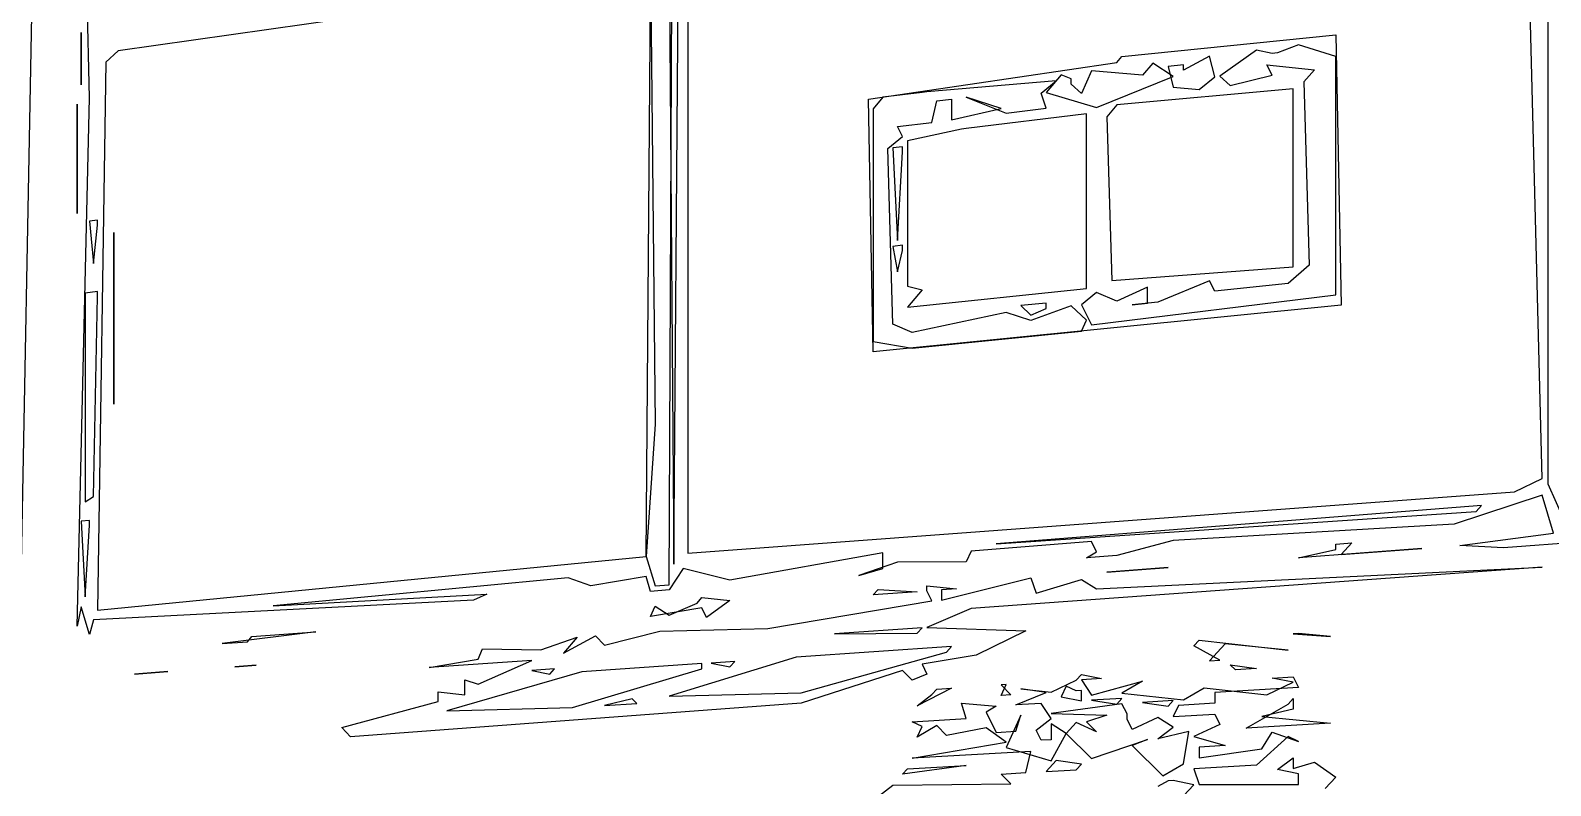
# Model space of a CAD drawing. Extents: x -13044 to 47959, y -15328 to 42462.
# Drawn here: x -1798 to 15031, y -2292 to 6067 of the extents above; entities that cross this region are included whole.
import ezdxf

# ---------------------------------------------------------------- set-up
doc = ezdxf.new("R2010")
doc.units = 0

msp = doc.modelspace()

# ---------------------------------------------------------------- linework, layer by layer
for p, q in [((5273.7092, -70.4773), (5325.1647, 11983.8368)), ((5273.7092, -70.4773, 1255.2083), (5325.1647, 11983.8368, 2375)), ((-1686.2145, 11468.275), (-1909.6887, -417.8694)), ((-1686.2145, 11468.275, 2458.3333), (-1909.6887, -417.8694, 1276.0417)), ((14939.1509, 1106.1665), (14755.2479, 8180.1375)), ((14939.1509, 1106.1665, 1291.6667), (14755.2479, 8180.1375, 1895.8333)), ((15000.584, 7970.3587), (15000.584, 1049.9098)), ((15000.584, 7970.3587, 1875), (15000.584, 1049.9098, 1286.4583)), ((-1145.6587, 5320.8813), (-1190.9341, 7416.633)), ((-1145.6587, 5320.8813, 1838.5417), (-1190.9341, 7416.633, 2046.875)), ((5068.3934, 6790.5829), (5119.6465, 1707.6037)), ((5068.3934, 6790.5829, 1895.8333), (5119.6465, 1707.6037, 1421.875)), ((5273.7092, 6764.0145), (5325.1647, 157.6979)), ((5273.7092, 6764.0145, 1890.625), (5325.1647, 157.6979, 1276.0417)), ((5017.1906, 244.9625), (5068.3934, 6678.7625)), ((5017.1906, 244.9625, 1286.4583), (5068.3934, 6678.7625, 1885.4167)), ((5325.1647, 157.6979), (5376.671, 6722.6531)), ((5325.1647, 157.6979, 1276.0417), (5376.671, 6722.6531, 1885.4167)), ((5479.8362, 6681.21), (5479.8362, 282.265)), ((5479.8362, 6681.21, 1880.2083), (5479.8362, 282.265, 1286.4583)), ((4154.384, 6548.6317), (-827.554, 5839.3351)), ((4154.384, 6548.6317, 1885.4167), (-827.554, 5839.3351, 1885.4167)), ((-1236.1677, 6043.7852), (-1236.1677, 5466.0081)), ((-1236.1677, 5991.26), (-1236.1677, 6043.7852)), ((-1236.1677, 6043.7852, 1911.4583), (-1236.1677, 5466.0081, 1854.1667)), ((-1236.1677, 5991.26, 1906.25), (-1236.1677, 6043.7852, 1911.4583)), ((-1236.1677, 5466.0081), (-1236.1677, 5991.26)), ((-1236.1677, 5466.0081, 1854.1667), (-1236.1677, 5991.26, 1906.25)), ((10286.5071, 5777.7522), (12652.7428, 6019.0865)), ((10286.5071, 5777.7522, 1739.5833), (12652.7428, 6019.0865, 1734.375)), ((12241.5286, 5907.1817), (12007.9054, 5818.0469)), ((12241.5286, 5907.1817, 1729.1667), (12007.9054, 5818.0469, 1723.9583)), ((12652.7428, 5779.1572), (12241.5286, 5907.1817)), ((12652.7428, 5779.1572, 1713.5417), (12241.5286, 5907.1817, 1729.1667)), ((12652.7428, 6019.0865), (12711.7358, 3025.8671)), ((12652.7428, 6019.0865, 1734.375), (12711.7358, 3025.8671, 1473.9583)), ((-827.554, 5839.3351), (-964.1373, 5714.5467)), ((-827.554, 5839.3351, 1885.4167), (-964.1373, 5714.5467, 1875)), ((10230.0456, 5711.8808), (10286.5071, 5777.7522)), ((10230.0456, 5711.8808, 1734.375), (10286.5071, 5777.7522, 1739.5833)), ((11255.3571, 5782.6615), (10968.6237, 5628.3006)), ((11255.3571, 5782.6615, 1729.1667), (10968.6237, 5628.3006, 1718.75)), ((11312.8832, 5552.8734), (11255.3571, 5782.6615)), ((11312.8832, 5552.8734, 1708.3333), (11255.3571, 5782.6615, 1729.1667)), ((11775.2608, 5848.3078), (11370.4693, 5560.0209)), ((11775.2608, 5848.3078, 1729.1667), (11370.4693, 5560.0209, 1708.3333)), ((11949.6527, 5810.7228), (11775.2608, 5848.3078)), ((11949.6527, 5810.7228, 1723.9583), (11775.2608, 5848.3078, 1729.1667)), ((12007.9054, 5818.0469), (11949.6527, 5810.7228)), ((12007.9054, 5818.0469, 1723.9583), (11949.6527, 5810.7228, 1723.9583)), ((12652.7428, 3139.9349), (12652.7428, 5779.1572)), ((12652.7428, 3139.9349, 1484.375), (12652.7428, 5779.1572, 1713.5417)), ((-964.1373, 5714.5467), (-1054.982, -349.8734)), ((-964.1373, 5714.5467, 1875), (-1054.982, -349.8734, 1276.0417)), ((7479.4398, 5305.8906), (10230.0456, 5711.8808)), ((7479.4398, 5305.8906, 1729.1667), (10230.0456, 5711.8808, 1734.375)), ((9612.7956, 5575.2614), (9445.6628, 5379.377)), ((9612.7956, 5575.2614, 1729.1667), (9445.6628, 5379.377, 1713.5417)), ((9724.5037, 5530.9563), (9612.7956, 5575.2614)), ((9724.5037, 5530.9563, 1723.9583), (9612.7956, 5575.2614, 1729.1667)), ((9948.6104, 5617.6635), (9836.4418, 5369.6196)), ((9948.6104, 5617.6635, 1729.1667), (9836.4418, 5369.6196, 1708.3333)), ((10512.9377, 5571.2521), (9948.6104, 5617.6635)), ((10512.9377, 5571.2521, 1718.75), (9948.6104, 5617.6635, 1729.1667)), ((10004.7815, 5214.8318), (10854.3472, 5554.9773)), ((10004.7815, 5214.8318, 1692.7083), (10854.3472, 5554.9773, 1713.5417)), ((10626.505, 5703.2587), (10512.9377, 5571.2521)), ((10626.505, 5703.2587, 1729.1667), (10512.9377, 5571.2521, 1718.75)), ((10854.3472, 5554.9773), (10626.505, 5703.2587)), ((10854.3472, 5554.9773, 1713.5417), (10626.505, 5703.2587, 1729.1667)), ((10968.6237, 5687.3787), (10797.298, 5665.838)), ((10968.6237, 5687.3787, 1723.9583), (10797.298, 5665.838, 1723.9583)), ((10797.298, 5665.838), (10854.3472, 5436.9438)), ((10797.298, 5665.838, 1723.9583), (10854.3472, 5436.9438, 1703.125)), ((10968.6237, 5628.3006), (10968.6237, 5687.3787)), ((10968.6237, 5628.3006, 1718.75), (10968.6237, 5687.3787, 1723.9583)), ((11370.4693, 5560.0209), (11485.822, 5455.6267)), ((11370.4693, 5560.0209, 1708.3333), (11485.822, 5455.6267, 1697.9167)), ((11485.822, 5455.6267), (11949.6527, 5572.3035)), ((11485.822, 5455.6267, 1697.9167), (11949.6527, 5572.3035, 1703.125)), ((11949.6527, 5572.3035), (11891.4611, 5684.2592)), ((11891.4611, 5684.2592), (12417.392, 5630.1075)), ((11949.6527, 5572.3035, 1703.125), (11891.4611, 5684.2592, 1713.5417)), ((11891.4611, 5684.2592, 1713.5417), (12417.392, 5630.1075, 1703.125)), ((12417.392, 5630.1075), (12300.088, 5496.0249)), ((12417.392, 5630.1075, 1703.125), (12300.088, 5496.0249, 1692.7083)), ((8126.882, 5387.6407), (8072.6281, 5380.7903)), ((8126.882, 5387.6407, 1729.1667), (8072.6281, 5380.7903, 1729.1667)), ((9557.0275, 5509.8996), (8126.882, 5387.6407)), ((9557.0275, 5509.8996, 1723.9583), (8126.882, 5387.6407, 1729.1667)), ((9390.0661, 5372.4466), (9557.0275, 5509.8996)), ((9390.0661, 5372.4466, 1713.5417), (9557.0275, 5509.8996, 1723.9583)), ((9724.5037, 5472.5462), (9724.5037, 5530.9563)), ((9724.5037, 5472.5462, 1718.75), (9724.5037, 5530.9563, 1723.9583)), ((9836.4418, 5369.6196), (9724.5037, 5472.5462)), ((9836.4418, 5369.6196, 1708.3333), (9724.5037, 5472.5462, 1718.75)), ((12183.0307, 5421.9543), (10230.0456, 5242.4285)), ((12183.0307, 5421.9543, 1687.5), (10230.0456, 5242.4285, 1692.7083)), ((10854.3472, 5436.9438), (11140.4846, 5413.1348)), ((10854.3472, 5436.9438, 1703.125), (11140.4846, 5413.1348, 1697.9167)), ((11140.4846, 5413.1348), (11312.8832, 5552.8734)), ((11140.4846, 5413.1348, 1697.9167), (11312.8832, 5552.8734, 1708.3333)), ((12183.0307, 5362.2242), (12183.0307, 5421.9543)), ((12183.0307, 5362.2242, 1682.2917), (12183.0307, 5421.9543, 1687.5)), ((12300.088, 5496.0249), (12358.7091, 3469.175)), ((12300.088, 5496.0249, 1692.7083), (12358.7091, 3469.175, 1515.625)), ((-1281.3595, -525.3856), (-1145.6587, 5320.8813)), ((-1281.3595, -525.3856, 1260.4167), (-1145.6587, 5320.8813, 1838.5417)), ((-1281.3595, 5249.7159), (-1281.3595, 4042.1947)), ((-1281.3595, 5197.215), (-1281.3595, 5249.7159)), ((-1281.3595, 5249.7159, 1833.3333), (-1281.3595, 4042.1947, 1713.5417)), ((-1281.3595, 5197.215, 1828.125), (-1281.3595, 5249.7159, 1833.3333)), ((7533.0945, 2508.223), (7479.4398, 5305.8906)), ((7533.0945, 2508.223, 1473.9583), (7479.4398, 5305.8906, 1729.1667)), ((7640.566, 5326.2354), (7533.0945, 5198.1984)), ((7640.566, 5326.2354, 1729.1667), (7533.0945, 5198.1984, 1718.75)), ((8072.6281, 5380.7903), (7640.566, 5326.2354)), ((8072.6281, 5380.7903, 1729.1667), (7640.566, 5326.2354, 1729.1667)), ((8181.1908, 5049.0092), (8235.5548, 5286.1411)), ((8181.1908, 5049.0092, 1697.9167), (8235.5548, 5286.1411, 1718.75)), ((8235.5548, 5286.1411), (8398.9778, 5306.6004)), ((8235.5548, 5286.1411, 1718.75), (8398.9778, 5306.6004, 1718.75)), ((8398.9778, 5306.6004), (8398.9778, 5075.8067)), ((8398.9778, 5306.6004, 1718.75), (8398.9778, 5075.8067, 1697.9167)), ((8947.3347, 5201.272), (8562.8993, 5327.1221)), ((8562.8993, 5327.1221), (9002.4783, 5150.0643)), ((8947.3347, 5201.272, 1703.125), (8562.8993, 5327.1221, 1718.75)), ((8562.8993, 5327.1221, 1718.75), (9002.4783, 5150.0643, 1697.9167)), ((9445.6628, 5204.5958), (9390.0661, 5372.4466)), ((9445.6628, 5204.5958, 1697.9167), (9390.0661, 5372.4466, 1713.5417)), ((9445.6628, 5379.377), (10004.7815, 5214.8318)), ((9445.6628, 5379.377, 1713.5417), (10004.7815, 5214.8318, 1692.7083)), ((10230.0456, 5242.4285), (10117.2973, 5111.3739)), ((10230.0456, 5242.4285, 1692.7083), (10117.2973, 5111.3739, 1682.2917)), ((12183.0307, 3450.8601), (12183.0307, 5362.2242)), ((12183.0307, 3450.8601, 1515.625), (12183.0307, 5362.2242, 1682.2917)), ((-1281.3595, 4042.1947), (-1281.3595, 5197.215)), ((-1281.3595, 4042.1947, 1713.5417), (-1281.3595, 5197.215, 1828.125)), ((7533.0945, 5198.1984), (7533.0945, 2622.6901)), ((7533.0945, 5198.1984, 1718.75), (7533.0945, 2622.6901, 1484.375)), ((7802.1803, 5002.3739), (8181.1908, 5049.0092)), ((7802.1803, 5002.3739, 1697.9167), (8181.1908, 5049.0092, 1697.9167)), ((8398.9778, 5075.8067), (8947.3347, 5201.272)), ((8398.9778, 5075.8067, 1697.9167), (8947.3347, 5201.272, 1703.125)), ((9892.4972, 5142.5758), (8562.8993, 4980.4035)), ((9892.4972, 5142.5758, 1687.5), (8562.8993, 4980.4035, 1687.5)), ((9002.4783, 5150.0643), (9445.6628, 5204.5958)), ((9002.4783, 5150.0643, 1697.9167), (9445.6628, 5204.5958, 1697.9167)), ((9892.4972, 3212.0655), (9892.4972, 5142.5758)), ((9892.4972, 3212.0655, 1515.625), (9892.4972, 5142.5758, 1687.5)), ((10117.2973, 5111.3739), (10173.6424, 3300.027)), ((10117.2973, 5111.3739, 1682.2917), (10173.6424, 3300.027, 1520.8333)), ((7694.3831, 4759.8296), (7856.1606, 4894.2019)), ((7694.3831, 4759.8296, 1677.0833), (7856.1606, 4894.2019, 1687.5)), ((7856.1606, 4894.2019), (7802.1803, 5002.3739)), ((7856.1606, 4894.2019, 1687.5), (7802.1803, 5002.3739, 1697.9167)), ((8508.2033, 4973.7322), (7910.1954, 4843.3566)), ((8508.2033, 4973.7322, 1687.5), (7910.1954, 4843.3566, 1682.2917)), ((8562.8993, 4980.4035), (8508.2033, 4973.7322)), ((8562.8993, 4980.4035, 1687.5), (8508.2033, 4973.7322, 1687.5)), ((7748.2545, 2816.4751), (7694.3831, 4759.8296)), ((7748.2545, 2816.4751, 1500), (7694.3831, 4759.8296, 1677.0833)), ((7856.1606, 4779.388), (7748.2545, 4766.3425)), ((7856.1606, 4779.388, 1677.0833), (7748.2545, 4766.3425, 1677.0833)), ((7748.2545, 4766.3425), (7802.1803, 3740.058)), ((7748.2545, 4766.3425, 1677.0833), (7802.1803, 3740.058, 1583.3333)), ((7802.1803, 3740.058), (7856.1606, 4721.981)), ((7802.1803, 3740.058, 1583.3333), (7856.1606, 4721.981, 1671.875)), ((7856.1606, 4721.981), (7856.1606, 4779.388)), ((7856.1606, 4721.981, 1671.875), (7856.1606, 4779.388, 1677.0833)), ((7910.1954, 4843.3566), (7910.1954, 3235.149)), ((7910.1954, 4843.3566, 1682.2917), (7910.1954, 3235.149, 1536.4583)), ((-1054.982, 3965.1689), (-1145.6587, 3953.963)), ((-1054.982, 3965.1689, 1703.125), (-1145.6587, 3953.963, 1703.125)), ((-1145.6587, 3953.963), (-1100.3413, 3486.1803)), ((-1145.6587, 3953.963, 1703.125), (-1100.3413, 3486.1803, 1656.25)), ((-1100.3413, 3486.1803), (-1054.982, 3912.5465)), ((-1100.3413, 3486.1803, 1656.25), (-1054.982, 3912.5465, 1697.9167)), ((-1054.982, 3912.5465), (-1054.982, 3965.1689)), ((-1054.982, 3912.5465, 1697.9167), (-1054.982, 3965.1689, 1703.125)), ((-873.124, 3829.4829), (-873.124, 1931.559)), ((-873.124, 3776.7628), (-873.124, 3829.4829)), ((-873.124, 3829.4829, 1687.5), (-873.124, 1931.559, 1500)), ((-873.124, 3776.7628, 1682.2917), (-873.124, 3829.4829, 1687.5)), ((-873.124, 1931.559), (-873.124, 3776.7628)), ((-873.124, 1931.559, 1500), (-873.124, 3776.7628, 1682.2917)), ((7856.1606, 3688.6554), (7748.2545, 3676.7107)), ((7856.1606, 3688.6554, 1578.125), (7748.2545, 3676.7107, 1578.125)), ((7748.2545, 3676.7107), (7802.1803, 3395.7901)), ((7748.2545, 3676.7107, 1578.125), (7802.1803, 3395.7901, 1552.0833)), ((7802.1803, 3395.7901), (7856.1606, 3631.2485)), ((7802.1803, 3395.7901, 1552.0833), (7856.1606, 3631.2485, 1572.9167)), ((7856.1606, 3631.2485), (7856.1606, 3688.6554)), ((7856.1606, 3631.2485, 1572.9167), (7856.1606, 3688.6554, 1578.125)), ((10173.6424, 3300.027), (12183.0307, 3450.8601)), ((10173.6424, 3300.027, 1520.8333), (12183.0307, 3450.8601, 1515.625)), ((12358.7091, 3469.175), (12124.5943, 3265.6716)), ((12358.7091, 3469.175, 1515.625), (12124.5943, 3265.6716, 1500)), ((7910.1954, 3235.149), (8072.6281, 3194.9087)), ((7910.1954, 3235.149, 1536.4583), (8072.6281, 3194.9087, 1531.25)), ((7910.1954, 3005.405), (9892.4972, 3212.0655)), ((7910.1954, 3005.405, 1515.625), (9892.4972, 3212.0655, 1515.625)), ((10569.6919, 3223.8011), (10230.0456, 3071.2113)), ((10569.6919, 3223.8011, 1510.4167), (10230.0456, 3071.2113, 1500)), ((10569.6919, 3047.2093), (10569.6919, 3223.8011)), ((10569.6919, 3047.2093, 1494.7917), (10569.6919, 3223.8011, 1510.4167)), ((11255.3571, 3294.9154), (10683.3769, 3058.8172)), ((11255.3571, 3294.9154, 1510.4167), (10683.3769, 3058.8172, 1494.7917)), ((11312.8832, 3182.3559), (11255.3571, 3294.9154)), ((11312.8832, 3182.3559, 1500), (11255.3571, 3294.9154, 1510.4167)), ((12124.5943, 3265.6716), (11312.8832, 3182.3559)), ((12124.5943, 3265.6716, 1500), (11312.8832, 3182.3559, 1500)), ((-1054.982, 3175.8319), (-1190.9341, 3160.1257)), ((-1054.982, 3175.8319, 1625), (-1190.9341, 3160.1257, 1625)), ((-1190.9341, 3160.1257), (-1190.9341, 847.9488)), ((-1190.9341, 3160.1257, 1625), (-1190.9341, 847.9488, 1395.8333)), ((-1100.3413, 908.8728), (-1054.982, 3123.2095)), ((-1100.3413, 908.8728, 1401.0417), (-1054.982, 3123.2095, 1619.7917)), ((-1054.982, 3123.2095), (-1054.982, 3175.8319)), ((-1054.982, 3123.2095, 1619.7917), (-1054.982, 3175.8319, 1625)), ((8072.6281, 3194.9087), (7910.1954, 3005.405)), ((8072.6281, 3194.9087, 1531.25), (7910.1954, 3005.405, 1515.625)), ((9445.6628, 3048.961), (9168.2476, 3020.3376)), ((9445.6628, 3048.961, 1505.2083), (9168.2476, 3020.3376, 1505.2083)), ((9445.6628, 2990.7006), (9445.6628, 3048.961)), ((9445.6628, 2990.7006, 1500), (9445.6628, 3048.961, 1505.2083)), ((10004.7815, 3165.2109), (9836.4418, 3030.8109)), ((10004.7815, 3165.2109, 1510.4167), (9836.4418, 3030.8109, 1500)), ((9836.4418, 3030.8109), (9948.6104, 2808.2024)), ((9836.4418, 3030.8109, 1500), (9948.6104, 2808.2024, 1479.1667)), ((9948.6104, 2808.2024), (12652.7428, 3139.9349)), ((9948.6104, 2808.2024, 1479.1667), (12652.7428, 3139.9349, 1484.375)), ((10230.0456, 3071.2113), (10004.7815, 3165.2109)), ((10230.0456, 3071.2113, 1500), (10004.7815, 3165.2109, 1510.4167)), ((10683.3769, 3058.8172), (10399.6053, 3029.8426)), ((10683.3769, 3058.8172, 1494.7917), (10399.6053, 3029.8426, 1494.7917)), ((10399.6053, 3029.8426), (10569.6919, 3047.2093)), ((10399.6053, 3029.8426, 1494.7917), (10569.6919, 3047.2093, 1494.7917)), ((12711.7358, 3025.8671), (7533.0945, 2508.223)), ((12711.7358, 3025.8671, 1473.9583), (7533.0945, 2508.223, 1473.9583)), ((9002.4783, 2945.2112), (7964.2849, 2723.7188)), ((9002.4783, 2945.2112, 1500), (7964.2849, 2723.7188, 1489.5833)), ((9279.0433, 2857.2565), (9002.4783, 2945.2112)), ((9279.0433, 2857.2565, 1489.5833), (9002.4783, 2945.2112, 1500)), ((9168.2476, 3020.3376), (9279.0433, 2915.4275)), ((9168.2476, 3020.3376, 1505.2083), (9279.0433, 2915.4275, 1494.7917)), ((9724.5037, 3019.3214), (9279.0433, 2857.2565)), ((9724.5037, 3019.3214, 1500), (9279.0433, 2857.2565, 1489.5833)), ((9279.0433, 2915.4275), (9445.6628, 2990.7006)), ((9279.0433, 2915.4275, 1494.7917), (9445.6628, 2990.7006, 1500)), ((9892.4972, 2861.0637), (9724.5037, 3019.3214)), ((9892.4972, 2861.0637, 1484.375), (9724.5037, 3019.3214, 1500)), ((9836.4418, 2738.4599), (9892.4972, 2861.0637)), ((9836.4418, 2738.4599, 1473.9583), (9892.4972, 2861.0637, 1484.375)), ((7964.2849, 2723.7188), (7748.2545, 2816.4751)), ((7964.2849, 2723.7188, 1489.5833), (7748.2545, 2816.4751, 1500)), ((7964.2849, 2551.3237), (9836.4418, 2738.4599)), ((7964.2849, 2551.3237, 1473.9583), (9836.4418, 2738.4599, 1473.9583)), ((7533.0945, 2622.6901), (7964.2849, 2551.3237)), ((7533.0945, 2622.6901, 1484.375), (7964.2849, 2551.3237, 1473.9583)), ((5119.6465, 1707.6037), (5017.1906, 244.9625)), ((5119.6465, 1707.6037, 1421.875), (5017.1906, 244.9625, 1286.4583)), ((14632.9752, 959.2245), (14939.1509, 1106.1665)), ((14632.9752, 959.2245, 1281.25), (14939.1509, 1106.1665, 1291.6667)), ((15000.584, 1049.9098), (15185.2813, 635.4072)), ((15000.584, 1049.9098, 1286.4583), (15185.2813, 635.4072, 1250)), ((-1190.9341, 847.9488), (-1100.3413, 908.8728)), ((-1190.9341, 847.9488, 1395.8333), (-1100.3413, 908.8728, 1401.0417)), ((5479.8362, 282.265), (14632.9752, 959.2245)), ((5479.8362, 282.265, 1286.4583), (14632.9752, 959.2245, 1281.25)), ((14939.1509, 922.5367), (13965.1434, 602.3019)), ((14939.1509, 922.5367, 1276.0417), (13965.1434, 602.3019, 1255.2083)), ((15062.0834, 503.3851), (14939.1509, 922.5367)), ((15062.0834, 503.3851, 1239.5833), (14939.1509, 922.5367, 1276.0417)), ((14267.7281, 808.2724), (8892.2473, 383.5132)), ((14267.7281, 808.2724, 1270.8333), (8892.2473, 383.5132, 1270.8333)), ((8892.2473, 383.5132), (14207.0816, 742.6633)), ((8892.2473, 383.5132, 1270.8333), (14207.0816, 742.6633, 1265.625)), ((14207.0816, 742.6633), (14267.7281, 808.2724)), ((14207.0816, 742.6633, 1265.625), (14267.7281, 808.2724, 1270.8333)), ((-1145.6587, 641.8147), (-1236.1677, 633.691)), ((-1145.6587, 641.8147, 1375), (-1236.1677, 633.691, 1375)), ((-1236.1677, 633.691), (-1190.9341, -203.0406)), ((-1236.1677, 633.691, 1375), (-1190.9341, -203.0406, 1291.6667)), ((-1190.9341, -203.0406), (-1145.6587, 589.2409)), ((-1190.9341, -203.0406, 1291.6667), (-1145.6587, 589.2409, 1369.7917)), ((-1145.6587, 589.2409), (-1145.6587, 641.8147)), ((-1145.6587, 589.2409, 1369.7917), (-1145.6587, 641.8147, 1375)), ((13965.1434, 602.3019), (10854.3472, 420.5207)), ((13965.1434, 602.3019, 1255.2083), (10854.3472, 420.5207, 1260.4167)), ((9948.6104, 408.4544), (8617.651, 303.9994)), ((9948.6104, 408.4544, 1265.625), (8617.651, 303.9994, 1265.625)), ((10004.7815, 295.7415), (9948.6104, 408.4544)), ((10004.7815, 295.7415, 1255.2083), (9948.6104, 408.4544, 1265.625)), ((10854.3472, 420.5207), (10230.0456, 254.497)), ((10854.3472, 420.5207, 1260.4167), (10230.0456, 254.497, 1250)), ((12652.7428, 380.748), (12829.9091, 394.2717)), ((12652.7428, 380.748, 1244.7917), (12829.9091, 394.2717, 1244.7917)), ((12652.7428, 320.7657), (12652.7428, 380.748)), ((12652.7428, 320.7657, 1239.5833), (12652.7428, 380.748, 1244.7917)), ((12829.9091, 394.2717), (12711.7358, 265.2232)), ((12829.9091, 394.2717, 1244.7917), (12711.7358, 265.2232, 1234.375)), ((14025.531, 364.0987), (15062.0834, 503.3851)), ((14025.531, 364.0987, 1234.375), (15062.0834, 503.3851, 1239.5833)), ((14510.9648, 339.6522), (14025.531, 364.0987)), ((14510.9648, 339.6522, 1229.1667), (14025.531, 364.0987, 1234.375)), ((15618.5766, 422.4158), (14510.9648, 339.6522)), ((15618.5766, 422.4158, 1229.1667), (14510.9648, 339.6522, 1229.1667)), ((-1054.982, -349.8734), (5017.1906, 244.9625)), ((-1054.982, -349.8734, 1276.0417), (5017.1906, 244.9625, 1286.4583)), ((5017.1906, 244.9625), (5119.6465, -82.4029)), ((5017.1906, 244.9625, 1286.4583), (5119.6465, -82.4029, 1255.2083)), ((7640.566, 284.608), (5946.6131, -18.3897)), ((7640.566, 284.608, 1270.8333), (5946.6131, -18.3897, 1255.2083)), ((7802.1803, 182.6224), (7372.2924, 34.8209)), ((7802.1803, 182.6224, 1260.4167), (7372.2924, 34.8209, 1250)), ((7640.566, 112.7343), (7640.566, 284.608)), ((7640.566, 112.7343, 1255.2083), (7640.566, 284.608, 1270.8333)), ((8562.8993, 184.1295), (7802.1803, 182.6224)), ((8562.8993, 184.1295, 1255.2083), (7802.1803, 182.6224, 1260.4167)), ((8617.651, 303.9994), (8562.8993, 184.1295)), ((8617.651, 303.9994, 1265.625), (8562.8993, 184.1295, 1255.2083)), ((9892.4972, 228.5496), (10004.7815, 295.7415)), ((9892.4972, 228.5496, 1250), (10004.7815, 295.7415, 1255.2083)), ((10230.0456, 254.497), (9892.4972, 228.5496)), ((10230.0456, 254.497, 1250), (9892.4972, 228.5496, 1250)), ((13604.1677, 332.3871), (12241.5286, 229.8356)), ((13604.1677, 332.3871, 1234.375), (12241.5286, 229.8356, 1234.375)), ((12241.5286, 229.8356), (12652.7428, 320.7657)), ((12241.5286, 229.8356, 1234.375), (12652.7428, 320.7657, 1239.5833)), ((12711.7358, 265.2232), (13604.1677, 332.3871)), ((12711.7358, 265.2232, 1234.375), (13604.1677, 332.3871, 1234.375)), ((4154.384, 9.1373), (888.7911, -302.5691)), ((4154.384, 9.1373, 1270.8333), (888.7911, -302.5691, 1265.625)), ((4406.6621, -82.0381), (4154.384, 9.1373)), ((4406.6621, -82.0381, 1260.4167), (4154.384, 9.1373, 1270.8333)), ((5017.1906, 21.4317), (4406.6621, -82.0381)), ((5017.1906, 21.4317, 1265.625), (4406.6621, -82.0381, 1260.4167)), ((5068.3934, -142.2804), (5017.1906, 21.4317)), ((5068.3934, -142.2804, 1250), (5017.1906, 21.4317, 1265.625)), ((5428.2281, 109.7937), (5273.7092, -126.4977)), ((5428.2281, 109.7937, 1270.8333), (5273.7092, -126.4977, 1250)), ((5946.6131, -18.3897), (5428.2281, 109.7937)), ((5946.6131, -18.3897, 1255.2083), (5428.2281, 109.7937, 1270.8333)), ((7372.2924, 34.8209), (7640.566, 112.7343)), ((7372.2924, 34.8209, 1250), (7640.566, 112.7343, 1255.2083)), ((8289.9738, -240.4761), (9279.0433, 6.8804)), ((8289.9738, -240.4761, 1218.75), (9279.0433, 6.8804, 1234.375)), ((14939.1509, 126.8077), (8617.651, -331.9748)), ((14939.1509, 126.8077, 1208.3333), (8617.651, -331.9748, 1208.3333)), ((9279.0433, 6.8804), (9334.5263, -163.5461)), ((9279.0433, 6.8804, 1234.375), (9334.5263, -163.5461, 1218.75)), ((10004.7815, -114.1827), (14939.1509, 126.8077)), ((10004.7815, -114.1827, 1218.75), (14939.1509, 126.8077, 1208.3333)), ((10117.2973, 69.967), (10797.298, 121.1435)), ((10117.2973, 69.967, 1234.375), (10797.298, 121.1435, 1234.375)), ((10173.6424, 74.2075), (10117.2973, 69.967)), ((10173.6424, 74.2075, 1234.375), (10117.2973, 69.967, 1234.375)), ((10797.298, 121.1435), (10173.6424, 74.2075)), ((10797.298, 121.1435, 1234.375), (10173.6424, 74.2075, 1234.375)), ((5273.7092, -126.4977), (5068.3934, -142.2804)), ((5273.7092, -126.4977, 1250), (5068.3934, -142.2804, 1250)), ((5119.6465, -82.4029), (5273.7092, -70.4773)), ((5119.6465, -82.4029, 1255.2083), (5273.7092, -70.4773, 1255.2083)), ((7533.0945, -181.7523), (7586.8032, -120.4767)), ((7533.0945, -181.7523, 1229.1667), (7586.8032, -120.4767, 1234.375)), ((8018.429, -145.4869), (7533.0945, -181.7523)), ((8018.429, -145.4869, 1229.1667), (7533.0945, -181.7523, 1229.1667)), ((7586.8032, -120.4767), (8018.429, -145.4869)), ((7586.8032, -120.4767, 1234.375), (8018.429, -145.4869, 1229.1667)), ((8126.882, -79.8307), (8453.5628, -112.9725)), ((8126.882, -137.383), (8126.882, -79.8307)), ((8126.882, -79.8307, 1234.375), (8453.5628, -112.9725, 1229.1667)), ((8126.882, -137.383, 1229.1667), (8126.882, -79.8307, 1234.375)), ((8181.1908, -248.4879), (8126.882, -137.383)), ((8181.1908, -248.4879, 1218.75), (8126.882, -137.383, 1229.1667)), ((8453.5628, -112.9725), (8289.9738, -125.1963)), ((8453.5628, -112.9725, 1229.1667), (8289.9738, -125.1963, 1229.1667)), ((8289.9738, -125.1963), (8289.9738, -240.4761)), ((8289.9738, -125.1963, 1229.1667), (8289.9738, -240.4761, 1218.75)), ((9334.5263, -163.5461), (9836.4418, -9.6403)), ((9334.5263, -163.5461, 1218.75), (9836.4418, -9.6403, 1229.1667)), ((9836.4418, -9.6403), (10004.7815, -114.1827)), ((9836.4418, -9.6403, 1229.1667), (10004.7815, -114.1827, 1218.75)), ((-1236.1677, -311.7624), (-1281.3595, -525.3856)), ((-1236.1677, -311.7624, 1281.25), (-1281.3595, -525.3856, 1260.4167)), ((-1145.6587, -619.9561), (-1236.1677, -311.7624)), ((-1145.6587, -619.9561, 1250), (-1236.1677, -311.7624, 1281.25)), ((3108.1136, -238.1099), (-1100.3413, -458.6782)), ((3108.1136, -238.1099, 1255.2083), (-1100.3413, -458.6782, 1265.625)), ((888.7911, -302.5691), (3256.2803, -171.7035)), ((888.7911, -302.5691, 1265.625), (3256.2803, -171.7035, 1260.4167)), ((3256.2803, -171.7035), (3108.1136, -238.1099)), ((3256.2803, -171.7035, 1260.4167), (3108.1136, -238.1099, 1255.2083)), ((5068.3934, -421.8313), (5119.6465, -306.1537)), ((5068.3934, -421.8313, 1223.9583), (5119.6465, -306.1537, 1234.375)), ((5634.9667, -323.5853), (5068.3934, -421.8313)), ((5634.9667, -323.5853, 1229.1667), (5068.3934, -421.8313, 1223.9583)), ((5119.6465, -306.1537), (5273.7092, -406.5999)), ((5119.6465, -306.1537, 1234.375), (5273.7092, -406.5999, 1223.9583)), ((5273.7092, -406.5999), (5583.2054, -271.2665)), ((5273.7092, -406.5999, 1223.9583), (5583.2054, -271.2665, 1234.375)), ((5583.2054, -271.2665), (5634.9667, -211.1566)), ((5583.2054, -271.2665, 1234.375), (5634.9667, -211.1566, 1239.5833)), ((5634.9667, -211.1566), (5946.6131, -243.9166)), ((5634.9667, -211.1566, 1239.5833), (5946.6131, -243.9166, 1234.375)), ((5686.7792, -432.1982), (5634.9667, -323.5853)), ((5686.7792, -432.1982, 1218.75), (5634.9667, -323.5853, 1229.1667)), ((5946.6131, -243.9166), (5686.7792, -432.1982)), ((5946.6131, -243.9166, 1234.375), (5686.7792, -432.1982, 1218.75)), ((6365.039, -552.0643), (8181.1908, -248.4879)), ((6365.039, -552.0643, 1203.125), (8181.1908, -248.4879, 1218.75)), ((8617.651, -331.9748), (8126.882, -540.2493)), ((8617.651, -331.9748, 1208.3333), (8126.882, -540.2493, 1192.7083)), ((-1100.3413, -458.6782), (-1145.6587, -619.9561)), ((-1100.3413, -458.6782, 1265.625), (-1145.6587, -619.9561, 1250)), ((1363.0121, -588.8761), (325.6043, -720.3146)), ((1363.0121, -588.8761, 1234.375), (325.6043, -720.3146, 1229.1667)), ((606.4022, -699.3327), (653.3561, -642.2845)), ((606.4022, -699.3327, 1229.1667), (653.3561, -642.2845, 1234.375)), ((653.3561, -642.2845), (1363.0121, -588.8761)), ((653.3561, -642.2845, 1234.375), (1363.0121, -588.8761, 1234.375)), ((3853.2695, -788.265), (4255.1475, -648.5832)), ((3853.2695, -788.265, 1197.9167), (4255.1475, -648.5832, 1208.3333)), ((4104.076, -825.7245), (4457.2658, -633.9145)), ((4104.076, -825.7245, 1192.7083), (4457.2658, -633.9145, 1208.3333)), ((4255.1475, -648.5832), (4104.076, -825.7245)), ((4255.1475, -648.5832, 1208.3333), (4104.076, -825.7245, 1192.7083)), ((4457.2658, -633.9145), (4558.6218, -737.8315)), ((4457.2658, -633.9145, 1208.3333), (4558.6218, -737.8315, 1197.9167)), ((4558.6218, -737.8315), (5170.9502, -582.1189)), ((4558.6218, -737.8315, 1197.9167), (5170.9502, -582.1189, 1208.3333)), ((5170.9502, -582.1189), (6365.039, -552.0643)), ((5170.9502, -582.1189, 1208.3333), (6365.039, -552.0643, 1203.125)), ((8072.6281, -544.0994), (7105.3644, -612.7405)), ((8072.6281, -544.0994, 1192.7083), (7105.3644, -612.7405, 1192.7083)), ((7105.3644, -612.7405), (8018.429, -605.4397)), ((7105.3644, -612.7405, 1192.7083), (8018.429, -605.4397, 1187.5)), ((8018.429, -605.4397), (8072.6281, -544.0994)), ((8018.429, -605.4397, 1187.5), (8072.6281, -544.0994, 1192.7083)), ((8126.882, -540.2493), (9223.6171, -578.7027)), ((8126.882, -540.2493, 1192.7083), (9223.6171, -578.7027, 1182.2917)), ((9223.6171, -578.7027), (8672.4585, -848.6044)), ((9223.6171, -578.7027, 1182.2917), (8672.4585, -848.6044, 1161.4583)), ((12241.5286, -606.8259), (12183.0307, -610.7887)), ((12241.5286, -606.8259, 1161.4583), (12183.0307, -610.7887, 1161.4583)), ((12183.0307, -610.7887), (12593.812, -642.912)), ((12183.0307, -610.7887, 1161.4583), (12593.812, -642.912, 1156.25)), ((12593.812, -642.912), (12241.5286, -606.8259)), ((12593.812, -642.912, 1156.25), (12241.5286, -606.8259, 1161.4583)), ((325.6043, -720.3146), (606.4022, -699.3327)), ((325.6043, -720.3146, 1229.1667), (606.4022, -699.3327, 1229.1667)), ((3157.4548, -892.9007), (3206.8437, -779.5745)), ((3157.4548, -892.9007, 1192.7083), (3206.8437, -779.5745, 1203.125)), ((3206.8437, -779.5745), (3853.2695, -788.265)), ((3206.8437, -779.5745, 1203.125), (3853.2695, -788.265, 1197.9167)), ((8398.9778, -751.7339), (6681.0533, -869.9555)), ((8398.9778, -751.7339, 1171.875), (6681.0533, -869.9555, 1171.875)), ((6733.9066, -1263.9493), (8344.4482, -813.1556)), ((6733.9066, -1263.9493, 1135.4167), (8344.4482, -813.1556, 1166.6667)), ((8344.4482, -813.1556), (8398.9778, -751.7339)), ((8344.4482, -813.1556, 1166.6667), (8398.9778, -751.7339, 1171.875)), ((11083.138, -744.438), (11140.4846, -681.4136)), ((11083.138, -744.438, 1156.25), (11140.4846, -681.4136, 1161.4583)), ((11370.4693, -903.0093), (11083.138, -744.438)), ((11370.4693, -903.0093, 1140.625), (11083.138, -744.438, 1156.25)), ((11140.4846, -681.4136), (12124.5943, -793.8436)), ((11140.4846, -681.4136, 1161.4583), (12124.5943, -793.8436, 1145.8333)), ((11428.1156, -721.2536), (11255.3571, -910.5601)), ((11428.1156, -721.2536, 1156.25), (11255.3571, -910.5601, 1140.625)), ((12124.5943, -793.8436), (11428.1156, -721.2536)), ((12124.5943, -793.8436, 1145.8333), (11428.1156, -721.2536, 1156.25)), ((465.8052, -977.0334), (700.3543, -960.137)), ((465.8052, -977.0334, 1203.125), (700.3543, -960.137, 1203.125)), ((512.6268, -973.6605), (465.8052, -977.0334)), ((512.6268, -973.6605, 1203.125), (465.8052, -977.0334, 1203.125)), ((700.3543, -960.137), (512.6268, -973.6605)), ((700.3543, -960.137, 1203.125), (512.6268, -973.6605, 1203.125)), ((2617.3088, -985.8259), (3157.4548, -892.9007)), ((2617.3088, -985.8259, 1187.5), (3157.4548, -892.9007, 1192.7083)), ((3753.288, -905.822), (2617.3088, -985.8259)), ((3753.288, -905.822, 1187.5), (2617.3088, -985.8259, 1187.5)), ((3157.4548, -1167.3216), (3753.288, -905.822)), ((3157.4548, -1167.3216, 1166.6667), (3753.288, -905.822, 1187.5)), ((4003.6068, -998.8697), (3753.288, -1016.2301)), ((4003.6068, -998.8697, 1177.0833), (3753.288, -1016.2301, 1177.0833)), ((3953.4456, -1057.6601), (4003.6068, -998.8697)), ((3953.4456, -1057.6601, 1171.875), (4003.6068, -998.8697, 1177.0833)), ((4204.7412, -1428.4921), (5634.9667, -998.158)), ((4204.7412, -1428.4921, 1135.4167), (5634.9667, -998.158, 1166.6667)), ((5634.9667, -941.9436), (4305.6031, -1033.4258)), ((5634.9667, -941.9436, 1171.875), (4305.6031, -1033.4258, 1171.875)), ((6681.0533, -869.9555), (5273.7092, -1302.9266)), ((6681.0533, -869.9555, 1171.875), (5273.7092, -1302.9266, 1140.625)), ((5634.9667, -998.158), (5634.9667, -941.9436)), ((5634.9667, -998.158, 1166.6667), (5634.9667, -941.9436, 1171.875)), ((5998.7346, -916.9104), (5738.6431, -934.809)), ((5998.7346, -916.9104, 1171.875), (5738.6431, -934.809, 1171.875)), ((5738.6431, -934.809), (5946.6131, -976.8789)), ((5738.6431, -934.809, 1171.875), (5946.6131, -976.8789, 1166.6667)), ((5946.6131, -976.8789), (5998.7346, -916.9104)), ((5946.6131, -976.8789, 1166.6667), (5998.7346, -916.9104, 1171.875)), ((8672.4585, -848.6044), (8072.6281, -946.7618)), ((8672.4585, -848.6044, 1161.4583), (8072.6281, -946.7618, 1156.25)), ((8072.6281, -946.7618), (8126.882, -1058.2203)), ((8072.6281, -946.7618, 1156.25), (8126.882, -1058.2203, 1145.8333)), ((11255.3571, -910.5601), (11370.4693, -903.0093)), ((11255.3571, -910.5601, 1140.625), (11370.4693, -903.0093, 1140.625)), ((11485.822, -954.7985), (11775.2608, -995.4793)), ((11543.5888, -1010.4271), (11485.822, -954.7985)), ((11485.822, -954.7985, 1135.4167), (11775.2608, -995.4793, 1130.2083)), ((11543.5888, -1010.4271, 1130.2083), (11485.822, -954.7985, 1135.4167)), ((11775.2608, -995.4793), (11543.5888, -1010.4271)), ((11775.2608, -995.4793, 1130.2083), (11543.5888, -1010.4271, 1130.2083)), ((-644.8502, -1057.0429), (-277.3962, -1030.5722)), ((-644.8502, -1057.0429, 1203.125), (-277.3962, -1030.5722, 1203.125)), ((-599.068, -1053.7448), (-644.8502, -1057.0429)), ((-599.068, -1053.7448, 1203.125), (-644.8502, -1057.0429, 1203.125)), ((-277.3962, -1030.5722), (-599.068, -1053.7448)), ((-277.3962, -1030.5722, 1203.125), (-599.068, -1053.7448, 1203.125)), ((4305.6031, -1033.4258), (2813.0638, -1464.3328)), ((4305.6031, -1033.4258, 1171.875), (2813.0638, -1464.3328, 1140.625)), ((3009.5739, -1287.0284), (3009.5739, -1122.6141)), ((3009.5739, -1122.6141), (3157.4548, -1167.3216)), ((3009.5739, -1287.0284, 1156.25), (3009.5739, -1122.6141, 1171.875)), ((3009.5739, -1122.6141, 1171.875), (3157.4548, -1167.3216, 1166.6667)), ((3753.288, -1016.2301), (3953.4456, -1057.6601)), ((3753.288, -1016.2301, 1177.0833), (3953.4456, -1057.6601, 1171.875)), ((7856.1606, -1018.7166), (6733.9066, -1377.5582)), ((7856.1606, -1018.7166, 1151.0417), (6733.9066, -1377.5582, 1125)), ((7964.2849, -1126.4382), (7856.1606, -1018.7166)), ((7964.2849, -1126.4382, 1140.625), (7856.1606, -1018.7166, 1151.0417)), ((8126.882, -1058.2203), (7964.2849, -1126.4382)), ((8126.882, -1058.2203, 1145.8333), (7964.2849, -1126.4382, 1140.625)), ((8947.3347, -1293.9263), (9002.4783, -1174.3827)), ((9002.4783, -1174.3827), (8947.3347, -1177.9406)), ((8947.3347, -1293.9263, 1119.7917), (9002.4783, -1174.3827, 1130.2083)), ((9002.4783, -1174.3827, 1130.2083), (8947.3347, -1177.9406, 1130.2083)), ((8947.3347, -1177.9406), (9057.6783, -1286.9253)), ((8947.3347, -1177.9406, 1130.2083), (9057.6783, -1286.9253, 1119.7917)), ((9501.3166, -1258.7776), (9780.444, -1124.1874)), ((9501.3166, -1258.7776, 1119.7917), (9780.444, -1124.1874, 1130.2083)), ((9780.444, -1124.1874), (9836.4418, -1062.1041)), ((9780.444, -1124.1874, 1130.2083), (9836.4418, -1062.1041, 1135.4167)), ((9836.4418, -1062.1041), (10061.0104, -1106.0849)), ((9836.4418, -1062.1041, 1135.4167), (10061.0104, -1106.0849, 1130.2083)), ((10061.0104, -1106.0849), (9836.4418, -1120.5743)), ((10061.0104, -1106.0849, 1130.2083), (9836.4418, -1120.5743, 1130.2083)), ((9836.4418, -1120.5743), (9948.6104, -1288.9284)), ((9836.4418, -1120.5743, 1130.2083), (9948.6104, -1288.9284, 1114.5833)), ((9948.6104, -1288.9284), (10512.9377, -1135.7594)), ((9948.6104, -1288.9284, 1114.5833), (10512.9377, -1135.7594, 1125)), ((10512.9377, -1135.7594), (10286.5071, -1267.6712)), ((10512.9377, -1135.7594, 1125), (10286.5071, -1267.6712, 1114.5833)), ((11891.4611, -1285.8499), (12183.0307, -1148.3599)), ((11891.4611, -1285.8499, 1104.1667), (12183.0307, -1148.3599, 1114.5833)), ((11949.6527, -1103.437), (12183.0307, -1088.6298)), ((11949.6527, -1103.437, 1119.7917), (12183.0307, -1088.6298, 1119.7917)), ((12183.0307, -1148.3599), (11949.6527, -1103.437)), ((12183.0307, -1148.3599, 1114.5833), (11949.6527, -1103.437, 1119.7917)), ((12183.0307, -1088.6298), (12241.5286, -1204.4413)), ((12183.0307, -1088.6298, 1119.7917), (12241.5286, -1204.4413, 1109.375)), ((2715.0922, -1361.466), (2715.0922, -1252.1726)), ((2715.0922, -1252.1726), (3009.5739, -1287.0284)), ((2715.0922, -1361.466, 1151.0417), (2715.0922, -1252.1726, 1161.4583)), ((2715.0922, -1252.1726, 1161.4583), (3009.5739, -1287.0284, 1156.25)), ((4863.884, -1329.8092), (4558.6218, -1405.4693)), ((4863.884, -1329.8092, 1140.625), (4558.6218, -1405.4693, 1135.4167)), ((4914.936, -1382.2882), (4863.884, -1329.8092)), ((4914.936, -1382.2882, 1135.4167), (4863.884, -1329.8092, 1140.625)), ((5273.7092, -1302.9266), (6733.9066, -1263.9493)), ((5273.7092, -1302.9266, 1140.625), (6733.9066, -1263.9493, 1135.4167)), ((8398.9778, -1213.3213), (8018.429, -1410.3571)), ((8398.9778, -1213.3213, 1130.2083), (8018.429, -1410.3571, 1114.5833)), ((8018.429, -1410.3571), (8181.1908, -1284.9547)), ((8018.429, -1410.3571, 1114.5833), (8181.1908, -1284.9547, 1125)), ((8181.1908, -1284.9547), (8235.5548, -1223.8656)), ((8181.1908, -1284.9547, 1125), (8235.5548, -1223.8656, 1130.2083)), ((8235.5548, -1223.8656), (8398.9778, -1213.3213)), ((8235.5548, -1223.8656, 1130.2083), (8398.9778, -1213.3213, 1130.2083)), ((9057.6783, -1286.9253), (8947.3347, -1293.9263)), ((9057.6783, -1286.9253, 1119.7917), (8947.3347, -1293.9263, 1119.7917)), ((9112.9347, -1399.5829), (9445.6628, -1262.3087)), ((9112.9347, -1399.5829, 1109.375), (9445.6628, -1262.3087, 1119.7917)), ((9445.6628, -1262.3087), (9168.2476, -1221.7985)), ((9168.2476, -1221.7985), (9501.3166, -1258.7776)), ((9445.6628, -1262.3087, 1119.7917), (9168.2476, -1221.7985, 1125)), ((9168.2476, -1221.7985, 1125), (9501.3166, -1258.7776, 1119.7917)), ((9668.621, -1189.7825), (9612.7956, -1310.0547)), ((9668.621, -1189.7825, 1125), (9612.7956, -1310.0547, 1114.5833)), ((9612.7956, -1310.0547), (9836.4418, -1354.4552)), ((9612.7956, -1310.0547, 1114.5833), (9836.4418, -1354.4552, 1109.375)), ((9780.444, -1241.0677), (9668.621, -1189.7825)), ((9780.444, -1241.0677, 1119.7917), (9668.621, -1189.7825, 1125)), ((9836.4418, -1237.5148), (9780.444, -1241.0677)), ((9836.4418, -1237.5148, 1119.7917), (9780.444, -1241.0677, 1119.7917)), ((9836.4418, -1354.4552), (9836.4418, -1237.5148)), ((9836.4418, -1354.4552, 1109.375), (9836.4418, -1237.5148, 1119.7917)), ((10286.5071, -1326.383), (9948.6104, -1347.4588)), ((10286.5071, -1326.383, 1109.375), (9948.6104, -1347.4588, 1109.375)), ((10230.0456, -1388.5863), (10286.5071, -1326.383)), ((10230.0456, -1388.5863, 1104.1667), (10286.5071, -1326.383, 1109.375)), ((10286.5071, -1267.6712), (10968.6237, -1342.9151)), ((10286.5071, -1267.6712, 1114.5833), (10968.6237, -1342.9151, 1104.1667)), ((10968.6237, -1342.9151), (11197.8909, -1210.3355)), ((10968.6237, -1342.9151, 1104.1667), (11197.8909, -1210.3355, 1114.5833)), ((11197.8909, -1210.3355), (11891.4611, -1285.8499)), ((11197.8909, -1210.3355, 1114.5833), (11891.4611, -1285.8499, 1104.1667)), ((12241.5286, -1204.4413), (11312.8832, -1262.3643)), ((12241.5286, -1204.4413, 1109.375), (11312.8832, -1262.3643, 1109.375)), ((11312.8832, -1262.3643), (11312.8832, -1380.8901)), ((11312.8832, -1262.3643, 1109.375), (11312.8832, -1380.8901, 1098.9583)), ((12124.5943, -1390.8312), (12183.0307, -1327.5503)), ((12124.5943, -1390.8312, 1093.75), (12183.0307, -1327.5503, 1098.9583)), ((12183.0307, -1327.5503), (12183.0307, -1447.0106)), ((12183.0307, -1327.5503, 1098.9583), (12183.0307, -1447.0106, 1088.5417)), ((1649.7108, -1648.7924), (2715.0922, -1361.466)), ((1649.7108, -1648.7924, 1130.2083), (2715.0922, -1361.466, 1151.0417)), ((6733.9066, -1377.5582), (1745.6411, -1750.8551)), ((6733.9066, -1377.5582, 1125), (1745.6411, -1750.8551, 1119.7917)), ((2813.0638, -1464.3328), (4204.7412, -1428.4921)), ((2813.0638, -1464.3328, 1140.625), (4204.7412, -1428.4921, 1135.4167)), ((4558.6218, -1405.4693), (4914.936, -1382.2882)), ((4558.6218, -1405.4693, 1135.4167), (4914.936, -1382.2882, 1135.4167)), ((8562.8993, -1549.4635), (8508.2033, -1379.5451)), ((8508.2033, -1379.5451), (8892.2473, -1413.348)), ((8562.8993, -1549.4635, 1098.9583), (8508.2033, -1379.5451, 1114.5833)), ((8508.2033, -1379.5451, 1114.5833), (8892.2473, -1413.348, 1109.375)), ((8892.2473, -1413.348), (8782.2409, -1478.1137)), ((8892.2473, -1413.348, 1109.375), (8782.2409, -1478.1137, 1104.1667)), ((8782.2409, -1478.1137), (8892.2473, -1703.1643)), ((8782.2409, -1478.1137, 1104.1667), (8892.2473, -1703.1643, 1083.3333)), ((9168.2476, -1512.3558), (9002.4783, -1870.6521)), ((9168.2476, -1512.3558, 1098.9583), (9002.4783, -1870.6521, 1067.7083)), ((9390.0661, -1382.2973), (9112.9347, -1399.5829)), ((9390.0661, -1382.2973, 1109.375), (9112.9347, -1399.5829, 1109.375)), ((9112.9347, -1689.9917), (9168.2476, -1512.3558)), ((9112.9347, -1689.9917, 1083.3333), (9168.2476, -1512.3558, 1098.9583)), ((9501.3166, -1550.229), (9390.0661, -1382.2973)), ((9501.3166, -1550.229, 1093.75), (9390.0661, -1382.2973, 1109.375)), ((10286.5071, -1385.0949), (9501.3166, -1491.9387)), ((10286.5071, -1385.0949, 1104.1667), (9501.3166, -1491.9387, 1098.9583)), ((9501.3166, -1491.9387), (10117.2973, -1512.8003)), ((9501.3166, -1491.9387, 1098.9583), (10117.2973, -1512.8003, 1093.75)), ((10117.2973, -1512.8003), (9892.4972, -1584.9601)), ((10117.2973, -1512.8003, 1093.75), (9892.4972, -1584.9601, 1088.5417)), ((9948.6104, -1347.4588), (10230.0456, -1388.5863)), ((9948.6104, -1347.4588, 1109.375), (10230.0456, -1388.5863, 1104.1667)), ((10343.027, -1499.0843), (10286.5071, -1385.0949)), ((10343.027, -1499.0843, 1093.75), (10286.5071, -1385.0949, 1104.1667)), ((10343.027, -1557.8265), (10343.027, -1499.0843)), ((10343.027, -1557.8265, 1088.5417), (10343.027, -1499.0843, 1093.75)), ((10854.3472, -1349.9815), (10512.9377, -1371.0932)), ((10854.3472, -1349.9815, 1104.1667), (10512.9377, -1371.0932, 1104.1667)), ((10512.9377, -1371.0932), (10797.298, -1412.4954)), ((10512.9377, -1371.0932, 1104.1667), (10797.298, -1412.4954, 1098.9583)), ((10797.298, -1412.4954), (10854.3472, -1349.9815)), ((10797.298, -1412.4954, 1098.9583), (10854.3472, -1349.9815, 1104.1667)), ((10911.4558, -1405.4975), (10854.3472, -1527.0318)), ((10911.4558, -1405.4975, 1098.9583), (10854.3472, -1527.0318, 1088.5417)), ((10854.3472, -1527.0318), (11312.8832, -1499.416)), ((10854.3472, -1527.0318, 1088.5417), (11312.8832, -1499.416, 1088.5417)), ((11312.8832, -1380.8901), (10911.4558, -1405.4975)), ((11312.8832, -1380.8901, 1098.9583), (10911.4558, -1405.4975, 1098.9583)), ((11312.8832, -1499.416), (11370.4693, -1614.5355)), ((11312.8832, -1499.416, 1088.5417), (11370.4693, -1614.5355, 1078.125)), ((11659.3036, -1656.8993), (12124.5943, -1390.8312)), ((11659.3036, -1656.8993, 1072.9167), (12124.5943, -1390.8312, 1093.75)), ((12183.0307, -1447.0106), (11833.3305, -1527.6139)), ((12183.0307, -1447.0106, 1088.5417), (11833.3305, -1527.6139, 1083.3333)), ((1745.6411, -1750.8551), (1649.7108, -1648.7924)), ((1745.6411, -1750.8551, 1119.7917), (1649.7108, -1648.7924, 1130.2083)), ((7964.2849, -1586.1584), (8562.8993, -1549.4635)), ((7964.2849, -1586.1584, 1098.9583), (8562.8993, -1549.4635, 1098.9583)), ((8072.6281, -1637.0402), (7964.2849, -1586.1584)), ((8072.6281, -1637.0402, 1093.75), (7964.2849, -1586.1584, 1098.9583)), ((8235.5548, -1627.1403), (8018.429, -1755.3217)), ((8235.5548, -1627.1403, 1093.75), (8018.429, -1755.3217, 1083.3333)), ((8018.429, -1755.3217), (8072.6281, -1637.0402)), ((8018.429, -1755.3217, 1083.3333), (8072.6281, -1637.0402, 1093.75)), ((8344.4482, -1735.8619), (8235.5548, -1627.1403)), ((8344.4482, -1735.8619, 1083.3333), (8235.5548, -1627.1403, 1093.75)), ((8782.2409, -1651.8263), (8344.4482, -1735.8619)), ((8782.2409, -1651.8263, 1088.5417), (8344.4482, -1735.8619, 1083.3333)), ((9002.4783, -1812.6296), (8782.2409, -1651.8263)), ((9002.4783, -1812.6296, 1072.9167), (8782.2409, -1651.8263, 1088.5417)), ((9334.5263, -1676.7651), (9501.3166, -1550.229)), ((9334.5263, -1676.7651, 1083.3333), (9501.3166, -1550.229, 1093.75)), ((9390.0661, -1789.9111), (9334.5263, -1676.7651)), ((9390.0661, -1789.9111, 1072.9167), (9334.5263, -1676.7651, 1083.3333)), ((9668.621, -1715.2034), (9501.3166, -1608.5193)), ((9501.3166, -1608.5193), (9501.3166, -1783.3901)), ((9668.621, -1715.2034, 1078.125), (9501.3166, -1608.5193, 1088.5417)), ((9501.3166, -1608.5193, 1088.5417), (9501.3166, -1783.3901, 1072.9167)), ((9780.444, -1591.7086), (9668.621, -1715.2034)), ((9780.444, -1591.7086, 1088.5417), (9668.621, -1715.2034, 1078.125)), ((10004.7815, -1695.3188), (9780.444, -1591.7086)), ((10004.7815, -1695.3188, 1078.125), (9780.444, -1591.7086, 1088.5417)), ((9892.4972, -1584.9601), (10004.7815, -1695.3188)), ((9892.4972, -1584.9601, 1088.5417), (10004.7815, -1695.3188, 1078.125)), ((10399.6053, -1671.9642), (10343.027, -1557.8265)), ((10399.6053, -1671.9642, 1078.125), (10343.027, -1557.8265, 1088.5417)), ((10683.3769, -1537.3286), (10399.6053, -1671.9642)), ((10683.3769, -1537.3286, 1088.5417), (10399.6053, -1671.9642, 1078.125)), ((10854.3472, -1645.0652), (10683.3769, -1537.3286)), ((10854.3472, -1645.0652, 1078.125), (10683.3769, -1537.3286, 1088.5417)), ((10683.3769, -1773.0284), (10854.3472, -1645.0652)), ((10683.3769, -1773.0284, 1067.7083), (10854.3472, -1645.0652, 1078.125)), ((11370.4693, -1614.5355), (11083.138, -1749.811)), ((11370.4693, -1614.5355, 1078.125), (11083.138, -1749.811, 1067.7083)), ((12593.812, -1602.1229), (11659.3036, -1656.8993)), ((12593.812, -1602.1229, 1072.9167), (11659.3036, -1656.8993, 1072.9167)), ((11833.3305, -1527.6139), (12593.812, -1602.1229)), ((11833.3305, -1527.6139, 1083.3333), (12593.812, -1602.1229, 1072.9167)), ((7964.2849, -1988.4136), (9002.4783, -1812.6296)), ((7964.2849, -1988.4136, 1062.5), (9002.4783, -1812.6296, 1072.9167)), ((8892.2473, -1703.1643), (9112.9347, -1689.9917)), ((8892.2473, -1703.1643, 1083.3333), (9112.9347, -1689.9917, 1083.3333)), ((9501.3166, -1783.3901), (9390.0661, -1789.9111)), ((9501.3166, -1783.3901, 1072.9167), (9390.0661, -1789.9111, 1072.9167)), ((9501.3166, -2016.5513), (9668.621, -1715.2034)), ((9501.3166, -2016.5513, 1052.0833), (9668.621, -1715.2034, 1078.125)), ((9668.621, -1715.2034), (9948.6104, -1991.2937)), ((9668.621, -1715.2034, 1078.125), (9948.6104, -1991.2937, 1052.0833)), ((9948.6104, -1991.2937), (10569.6919, -1779.631)), ((9948.6104, -1991.2937, 1052.0833), (10569.6919, -1779.631, 1067.7083)), ((10569.6919, -1779.631), (10399.6053, -1848.2819)), ((10569.6919, -1779.631, 1067.7083), (10399.6053, -1848.2819, 1062.5)), ((10399.6053, -1848.2819), (10740.3079, -2182.4105)), ((10399.6053, -1848.2819, 1062.5), (10740.3079, -2182.4105, 1031.25)), ((11025.8511, -1694.0293), (10683.3769, -1773.0284)), ((11025.8511, -1694.0293, 1072.9167), (10683.3769, -1773.0284, 1067.7083)), ((10968.6237, -2051.8522), (11025.8511, -1694.0293)), ((10968.6237, -2051.8522, 1041.6667), (11025.8511, -1694.0293, 1072.9167)), ((11083.138, -1749.811), (11428.1156, -1848.4249)), ((11083.138, -1749.811, 1067.7083), (11428.1156, -1848.4249, 1057.2917)), ((11428.1156, -1848.4249), (11140.4846, -1864.8211)), ((11428.1156, -1848.4249, 1057.2917), (11140.4846, -1864.8211, 1057.2917)), ((12124.5943, -1749.0237), (11775.2608, -2066.6808)), ((12124.5943, -1749.0237, 1062.5), (11775.2608, -2066.6808, 1036.4583)), ((11833.3305, -1884.8682), (11949.6527, -1699.4853)), ((11833.3305, -1884.8682, 1052.0833), (11949.6527, -1699.4853, 1067.7083)), ((11949.6527, -1699.4853), (12241.5286, -1802.0567)), ((11949.6527, -1699.4853, 1067.7083), (12241.5286, -1802.0567, 1057.2917)), ((12241.5286, -1802.0567), (12124.5943, -1749.0237)), ((12241.5286, -1802.0567, 1057.2917), (12124.5943, -1749.0237, 1062.5)), ((9279.0433, -1912.7606), (7964.2849, -1988.4136)), ((9279.0433, -1912.7606, 1062.5), (7964.2849, -1988.4136, 1062.5)), ((9002.4783, -1870.6521), (9501.3166, -2016.5513)), ((9002.4783, -1870.6521, 1067.7083), (9501.3166, -2016.5513, 1052.0833)), ((9223.6171, -2148.5146), (9279.0433, -1912.7606)), ((9223.6171, -2148.5146, 1041.6667), (9279.0433, -1912.7606, 1062.5)), ((9557.0275, -2013.4054), (9445.6628, -2136.2147)), ((9557.0275, -2013.4054, 1052.0833), (9445.6628, -2136.2147, 1041.6667)), ((9836.4418, -2056.0978), (9557.0275, -2013.4054)), ((9836.4418, -2056.0978, 1046.875), (9557.0275, -2013.4054, 1052.0833)), ((11140.4846, -1864.8211), (11140.4846, -1983.1619)), ((11140.4846, -1864.8211, 1057.2917), (11140.4846, -1983.1619, 1046.875)), ((11140.4846, -1983.1619), (11833.3305, -1884.8682)), ((11140.4846, -1983.1619, 1046.875), (11833.3305, -1884.8682, 1052.0833)), ((12007.9054, -2113.5548), (12183.0307, -1984.5817)), ((12007.9054, -2113.5548, 1031.25), (12183.0307, -1984.5817, 1041.6667)), ((12183.0307, -1984.5817), (12183.0307, -2104.042)), ((12183.0307, -1984.5817, 1041.6667), (12183.0307, -2104.042, 1031.25)), ((8562.8993, -2069.5414), (7856.1606, -2166.8562)), ((8562.8993, -2069.5414, 1052.0833), (7856.1606, -2166.8562, 1046.875)), ((7856.1606, -2166.8562), (7910.1954, -2106.398)), ((7856.1606, -2166.8562, 1046.875), (7910.1954, -2106.398, 1052.0833)), ((7910.1954, -2106.398), (8562.8993, -2069.5414)), ((7910.1954, -2106.398, 1052.0833), (8562.8993, -2069.5414, 1052.0833)), ((8947.3347, -2163.8189), (9223.6171, -2148.5146)), ((8947.3347, -2163.8189, 1041.6667), (9223.6171, -2148.5146, 1041.6667)), ((9057.6783, -2273.8108), (8947.3347, -2163.8189)), ((9057.6783, -2273.8108, 1031.25), (8947.3347, -2163.8189, 1041.6667)), ((9445.6628, -2136.2147), (9780.444, -2117.6699)), ((9445.6628, -2136.2147, 1041.6667), (9780.444, -2117.6699, 1041.6667)), ((9780.444, -2117.6699), (9836.4418, -2056.0978)), ((9780.444, -2117.6699, 1041.6667), (9836.4418, -2056.0978, 1046.875)), ((10740.3079, -2182.4105), (10968.6237, -2051.8522)), ((10740.3079, -2182.4105, 1031.25), (10968.6237, -2051.8522, 1041.6667)), ((11775.2608, -2066.6808), (11083.138, -2104.6484)), ((11775.2608, -2066.6808, 1036.4583), (11083.138, -2104.6484, 1036.4583)), ((11083.138, -2104.6484), (11140.4846, -2279.0137)), ((11083.138, -2104.6484, 1036.4583), (11140.4846, -2279.0137, 1020.8333)), ((12241.5286, -2160.6259), (12007.9054, -2113.5548)), ((12241.5286, -2160.6259, 1026.0417), (12007.9054, -2113.5548, 1031.25)), ((12183.0307, -2104.042), (12417.392, -2031.4555)), ((12183.0307, -2104.042, 1031.25), (12417.392, -2031.4555, 1036.4583)), ((12241.5286, -2280.149), (12241.5286, -2160.6259)), ((12241.5286, -2280.149, 1015.625), (12241.5286, -2160.6259, 1026.0417)), ((12417.392, -2031.4555), (12652.7428, -2198.4919)), ((12417.392, -2031.4555, 1036.4583), (12652.7428, -2198.4919, 1020.8333)), ((7586.8032, -2410.9709), (7748.2545, -2287.5895)), ((7586.8032, -2410.9709, 1026.0417), (7748.2545, -2287.5895, 1036.4583)), ((7748.2545, -2287.5895), (9057.6783, -2273.8108)), ((7748.2545, -2287.5895, 1036.4583), (9057.6783, -2273.8108, 1031.25)), ((10797.298, -2238.3009), (10683.3769, -2303.3529)), ((10797.298, -2238.3009, 1026.0417), (10683.3769, -2303.3529, 1020.8333)), ((10854.3472, -2235.2327), (10797.298, -2238.3009)), ((10854.3472, -2235.2327, 1026.0417), (10797.298, -2238.3009, 1026.0417)), ((11083.138, -2282.0672), (10854.3472, -2235.2327)), ((11083.138, -2282.0672, 1020.8333), (10854.3472, -2235.2327, 1026.0417)), ((10968.6237, -2406.3208), (11083.138, -2282.0672)), ((10968.6237, -2406.3208, 1010.4167), (11083.138, -2282.0672, 1020.8333)), ((11140.4846, -2279.0137), (12241.5286, -2280.149)), ((11140.4846, -2279.0137, 1020.8333), (12241.5286, -2280.149, 1015.625)), ((12652.7428, -2198.4919), (12534.9433, -2324.6024)), ((12652.7428, -2198.4919, 1020.8333), (12534.9433, -2324.6024, 1010.4167))]:
    msp.add_line(p, q)

doc.saveas('drawing.dxf')
